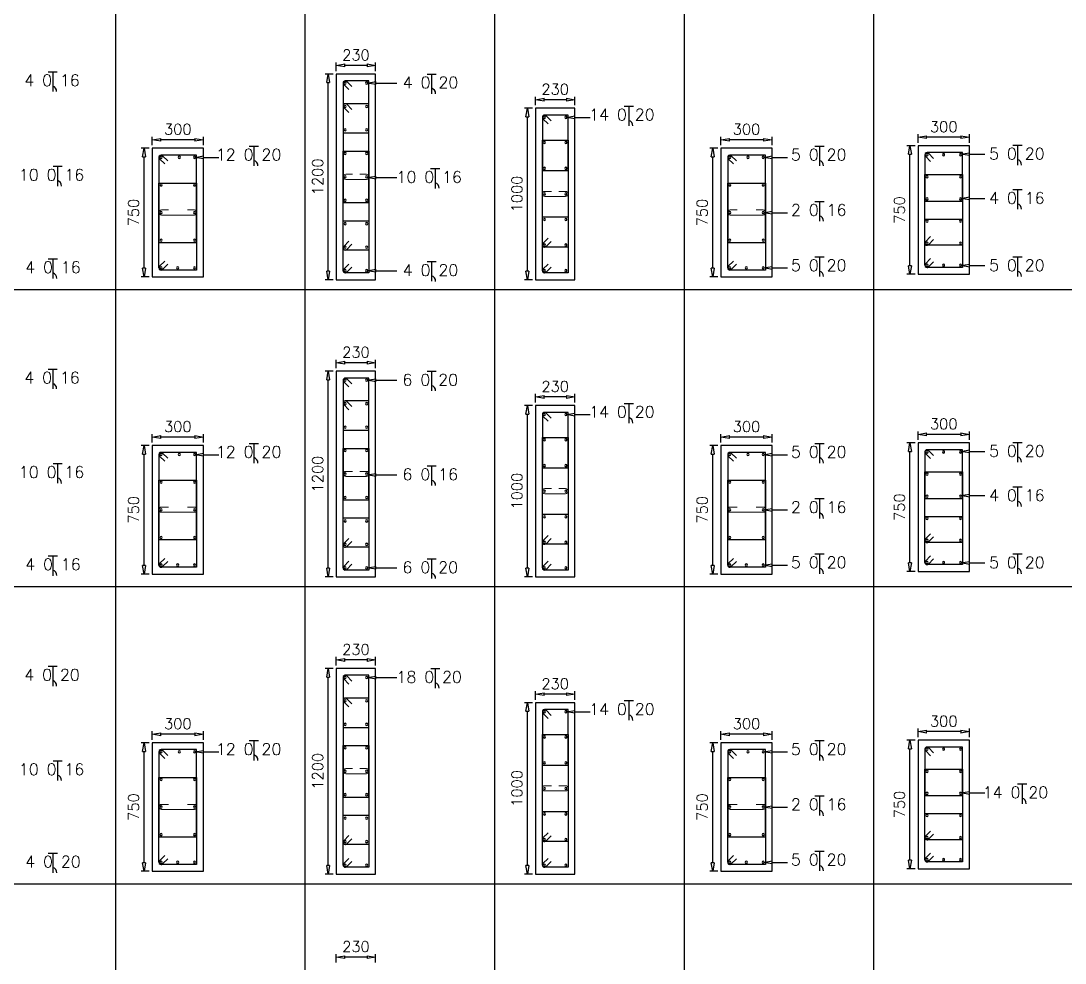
# Model space of a CAD drawing. Header units: millimetres. Extents: x 331487 to 517269, y 198509 to 399936.
# Drawn here: x 343708 to 355901, y 233635 to 244630 of the extents above; entities that cross this region are included whole.
import ezdxf

# ---------------------------------------------------------------- set-up
doc = ezdxf.new("R2010")
doc.units = ezdxf.units.MM
doc.header["$MEASUREMENT"] = 0
doc.layers.add('BEAM', color=1, linetype='Continuous', lineweight=5)
for name, color, linetype in [('COLUMN', 6, 'Continuous'), ('FOOTING', 5, 'Continuous'), ('FOOTING-SCH', 3, 'Continuous')]:
    doc.layers.add(name, color=color, linetype=linetype)
doc.styles.add('RO', font='romans.shx', dxfattribs={"height": 125})
doc.styles.add('ROMANS', font='romans.shx')

# ---------------------------------------------------------------- blocks, each defined once
blk = doc.blocks.new('_ClosedBlank')
at = {"color": 0, "linetype": 'ByBlock', "lineweight": -2}
for p, q in [((-1, 0.17), (0, 0)), ((-1, 0.17), (-1, -0.17)), ((0, 0), (-1, -0.17))]:
    blk.add_line(p, q, dxfattribs=at)

msp = doc.modelspace()

# ---------------------------------------------------------------- linework, layer by layer
at = {"color": 1, "linetype": 'Continuous'}
for p, q in [((344026, 244035), (344133, 244035)), ((344080, 244035), (344080, 243805)), ((348450, 244010), (348557, 244010)), ((348504, 244010), (348504, 243779)), ((350753, 243635), (350861, 243635)), ((350807, 243635), (350807, 243405)), ((346375, 243168), (346482, 243168)), ((346429, 243168), (346429, 242937)), ((352978, 243168), (353086, 243168)), ((353032, 243168), (353032, 242937)), ((355292, 243179), (355399, 243179)), ((355345, 243179), (355345, 242948)), ((344083, 242933), (344190, 242933)), ((344137, 242933), (344137, 242702)), ((348492, 242906), (348600, 242906)), ((348546, 242906), (348546, 242676)), ((355292, 242662), (355399, 242662)), ((355345, 242662), (355345, 242432)), ((352978, 242523), (353086, 242523)), ((353032, 242523), (353032, 242292)), ((344027, 241855), (344134, 241855)), ((344080, 241855), (344080, 241625)), ((348450, 241821), (348557, 241821)), ((348504, 241821), (348504, 241591)), ((352978, 241878), (353086, 241878)), ((353032, 241878), (353032, 241647)), ((355292, 241878), (355399, 241878)), ((355345, 241878), (355345, 241647)), ((344026, 240567), (344133, 240567)), ((344080, 240567), (344080, 240336)), ((348450, 240541), (348557, 240541)), ((348504, 240541), (348504, 240311)), ((350753, 240167), (350861, 240167)), ((350807, 240167), (350807, 239936)), ((346375, 239700), (346482, 239700)), ((346429, 239700), (346429, 239469)), ((352978, 239700), (353086, 239700)), ((353032, 239700), (353032, 239469)), ((355292, 239710), (355399, 239710)), ((355345, 239710), (355345, 239480)), ((344083, 239464), (344190, 239464)), ((344137, 239464), (344137, 239234)), ((348450, 239438), (348557, 239438)), ((348504, 239438), (348504, 239207)), ((355292, 239194), (355399, 239194)), ((355345, 239194), (355345, 238963)), ((352978, 239055), (353086, 239055)), ((353032, 239055), (353032, 238824)), ((344027, 238387), (344134, 238387)), ((344080, 238387), (344080, 238156)), ((352978, 238410), (353086, 238410)), ((353032, 238410), (353032, 238179)), ((355292, 238409), (355399, 238409)), ((355345, 238409), (355345, 238179)), ((348450, 238353), (348557, 238353)), ((348504, 238353), (348504, 238122)), ((344026, 237098), (344133, 237098)), ((344080, 237098), (344080, 236868)), ((348493, 237073), (348600, 237073)), ((348546, 237073), (348546, 236842)), ((350753, 236698), (350861, 236698)), ((350807, 236698), (350807, 236468)), ((346375, 236231), (346482, 236231)), ((346429, 236231), (346429, 236001)), ((352978, 236231), (353086, 236231)), ((353032, 236231), (353032, 236001)), ((344083, 235996), (344190, 235996)), ((344137, 235996), (344137, 235765)), ((355346, 235725), (355454, 235725)), ((355400, 235725), (355400, 235495)), ((352978, 235586), (353086, 235586)), ((353032, 235586), (353032, 235356)), ((344027, 234918), (344134, 234918)), ((344080, 234918), (344080, 234688)), ((352978, 234941), (353086, 234941)), ((353032, 234941), (353032, 234711))]:
    msp.add_line(p, q, dxfattribs=at)
at = {"color": 8, "linetype": 'Continuous'}
for p, q in [((336718, 241497), (368870, 241497)), ((336718, 238028), (368870, 238028)), ((336718, 234560), (368870, 234560))]:
    msp.add_line(p, q, dxfattribs=at)
at = {"color": 1, "linetype": 'Continuous'}
for centre in [(344064, 243809), (348489, 243784), (350792, 243409), (346414, 242942), (353017, 242942), (355330, 242953), (344121, 242707), (348531, 242681), (355330, 242437), (353017, 242297), (344065, 241629), (353017, 241652), (355330, 241652), (348489, 241595), (344064, 240341), (348489, 240316), (350792, 239941), (346414, 239474), (353017, 239474), (355330, 239485), (344121, 239238), (348489, 239212), (355330, 238968), (353017, 238829), (344065, 238161), (348489, 238127), (353017, 238184), (355330, 238184), (344064, 236872), (348531, 236847), (350792, 236472), (346414, 236005), (353017, 236005), (344121, 235770), (355385, 235500), (353017, 235360), (344065, 234692), (353017, 234715)]:
    msp.add_arc(centre, 61.2, 355.5803, 75.6804, dxfattribs=at)
at = {"layer": 'BEAM', "ltscale": 0.05}
for p, q in [((347501, 242841), (347581, 242841)), ((347501, 242781), (347744, 242781)), ((347744, 242841), (347664, 242841)), ((349825, 242641), (349905, 242641)), ((349825, 242581), (350069, 242581)), ((350069, 242641), (349989, 242641)), ((345351, 242424), (345431, 242424)), ((345734, 242424), (345654, 242424)), ((351991, 242424), (352071, 242424)), ((352374, 242424), (352294, 242424)), ((345351, 242364), (345734, 242364)), ((351991, 242364), (352374, 242364)), ((347501, 239373), (347581, 239373)), ((347744, 239373), (347664, 239373)), ((347501, 239313), (347744, 239313)), ((349825, 239172), (349905, 239172)), ((350069, 239172), (349989, 239172)), ((349825, 239112), (350069, 239112)), ((345351, 238956), (345431, 238956)), ((345351, 238896), (345734, 238896)), ((345734, 238956), (345654, 238956)), ((351991, 238956), (352071, 238956)), ((351991, 238896), (352374, 238896)), ((352374, 238956), (352294, 238956)), ((347501, 235904), (347581, 235904)), ((347501, 235844), (347744, 235844)), ((347744, 235904), (347664, 235904)), ((349825, 235704), (349905, 235704)), ((350069, 235704), (349989, 235704)), ((349825, 235644), (350069, 235644)), ((345351, 235487), (345431, 235487)), ((345734, 235487), (345654, 235487)), ((351991, 235487), (352071, 235487)), ((352374, 235487), (352294, 235487)), ((345351, 235427), (345734, 235427)), ((351991, 235427), (352374, 235427))]:
    msp.add_line(p, q, dxfattribs=at)
for centre, start, end in [((347501, 242811), 90, 270), ((347744, 242811), 270, 90), ((349825, 242611), 90, 270), ((350069, 242611), 270, 90), ((345351, 242394), 90, 270), ((345734, 242394), 270, 90), ((351991, 242394), 90, 270), ((352374, 242394), 270, 90), ((347501, 239343), 90, 270), ((347744, 239343), 270, 90), ((349825, 239142), 90, 270), ((350069, 239142), 270, 90), ((345351, 238926), 90, 270), ((345734, 238926), 270, 90), ((351991, 238926), 90, 270), ((352374, 238926), 270, 90), ((347501, 235874), 90, 270), ((347744, 235874), 270, 90), ((349825, 235674), 90, 270), ((350069, 235674), 270, 90), ((345351, 235457), 90, 270), ((345734, 235457), 270, 90), ((351991, 235457), 90, 270), ((352374, 235457), 270, 90)]:
    msp.add_arc(centre, 30, start, end, dxfattribs=at)
at = {"layer": 'COLUMN'}
for p, q in [((347850, 244010), (347390, 244010)), ((347390, 244010), (347390, 241610)), ((347850, 241610), (347850, 244010)), ((350177, 243610), (349717, 243610)), ((349717, 243610), (349717, 241610)), ((350177, 241610), (350177, 243610)), ((345840, 243143), (345240, 243143)), ((345240, 243143), (345240, 241643)), ((345840, 241643), (345840, 243143)), ((352481, 243143), (351881, 243143)), ((351881, 243143), (351881, 241643)), ((352481, 241643), (352481, 243143)), ((354784, 243173), (354184, 243173)), ((354184, 243173), (354184, 241673)), ((354784, 241673), (354784, 243173)), ((345240, 241643), (345840, 241643)), ((347390, 241610), (347850, 241610)), ((349717, 241610), (350177, 241610)), ((351881, 241643), (352481, 241643)), ((354184, 241673), (354784, 241673)), ((347850, 240542), (347390, 240542)), ((347390, 240542), (347390, 238142)), ((347850, 238142), (347850, 240542)), ((350177, 240142), (349717, 240142)), ((349717, 240142), (349717, 238142)), ((350177, 238142), (350177, 240142)), ((345840, 239675), (345240, 239675)), ((345240, 239675), (345240, 238175)), ((345840, 238175), (345840, 239675)), ((352481, 239675), (351881, 239675)), ((351881, 239675), (351881, 238175)), ((352481, 238175), (352481, 239675)), ((354784, 239705), (354184, 239705)), ((354184, 239705), (354184, 238205)), ((354784, 238205), (354784, 239705)), ((345240, 238175), (345840, 238175)), ((347390, 238142), (347850, 238142)), ((349717, 238142), (350177, 238142)), ((351881, 238175), (352481, 238175)), ((354184, 238205), (354784, 238205)), ((347850, 237073), (347390, 237073)), ((347390, 237073), (347390, 234673)), ((347850, 234673), (347850, 237073)), ((350177, 236673), (349717, 236673)), ((349717, 236673), (349717, 234673)), ((350177, 234673), (350177, 236673)), ((345840, 236206), (345240, 236206)), ((345240, 236206), (345240, 234706)), ((345840, 234706), (345840, 236206)), ((352481, 236206), (351881, 236206)), ((351881, 236206), (351881, 234706)), ((352481, 234706), (352481, 236206)), ((354784, 236236), (354184, 236236)), ((354184, 236236), (354184, 234736)), ((354784, 234736), (354784, 236236)), ((354184, 234736), (354784, 234736)), ((345240, 234706), (345840, 234706)), ((347390, 234673), (347850, 234673)), ((349717, 234673), (350177, 234673)), ((351881, 234706), (352481, 234706))]:
    msp.add_line(p, q, dxfattribs=at)
at = {"layer": 'COLUMN', "color": 3}
for p, q in [((347470, 243905), (347470, 243323)), ((347478, 243888), (347538, 243828)), ((347770, 243930), (347495, 243930)), ((347573, 243863), (347513, 243923)), ((347770, 243323), (347770, 243930)), ((347470, 243639), (347470, 242509)), ((347770, 243664), (347495, 243664)), ((347573, 243597), (347513, 243657)), ((347770, 242509), (347770, 243664)), ((347478, 243621), (347538, 243561)), ((350097, 243530), (349822, 243530)), ((349899, 243463), (349840, 243523)), ((350097, 242883), (350097, 243530)), ((349797, 243505), (349797, 242883)), ((349804, 243488), (349864, 243428)), ((347470, 243323), (347770, 243323)), ((349797, 242015), (349797, 243238)), ((349797, 243238), (350097, 243238)), ((350097, 243238), (350097, 241990)), ((345320, 243038), (345320, 242045)), ((345328, 243020), (345388, 242960)), ((345760, 243063), (345345, 243063)), ((345423, 242996), (345363, 243056)), ((345760, 242045), (345760, 243063)), ((347470, 241981), (347470, 243109)), ((347470, 243109), (347770, 243109)), ((347770, 243109), (347770, 241956)), ((351961, 243038), (351961, 242045)), ((351968, 243020), (352028, 242960)), ((352401, 243063), (351986, 243063)), ((352063, 242996), (352003, 243056)), ((352401, 242045), (352401, 243063)), ((354264, 243068), (354264, 242527)), ((354271, 243051), (354331, 242991)), ((354704, 243093), (354289, 243093)), ((354366, 243026), (354307, 243086)), ((354704, 242527), (354704, 243093)), ((349797, 242883), (350097, 242883)), ((354264, 242036), (354264, 242836)), ((354264, 242836), (354704, 242836)), ((354704, 242836), (354704, 242011)), ((345320, 241748), (345320, 242737)), ((345320, 242737), (345760, 242737)), ((345760, 242737), (345760, 241723)), ((351961, 241748), (351961, 242737)), ((351961, 242737), (352401, 242737)), ((352401, 242737), (352401, 241723)), ((347470, 242509), (347770, 242509)), ((354264, 242527), (354704, 242527)), ((347470, 241715), (347470, 242298)), ((347470, 242298), (347770, 242298)), ((347770, 242298), (347770, 241690)), ((349797, 241715), (349797, 242342)), ((349797, 242342), (350097, 242342)), ((350097, 242342), (350097, 241690)), ((354264, 241778), (354264, 242316)), ((354264, 242316), (354704, 242316)), ((354704, 242316), (354704, 241753)), ((345320, 242045), (345760, 242045)), ((347478, 241999), (347538, 242059)), ((349804, 242033), (349864, 242093)), ((349899, 242057), (349840, 241998)), ((351961, 242045), (352401, 242045)), ((354271, 242053), (354331, 242113)), ((354366, 242078), (354307, 242018)), ((347770, 241956), (347495, 241956)), ((347573, 242023), (347513, 241964)), ((350097, 241990), (349822, 241990)), ((354704, 242011), (354289, 242011)), ((345328, 241766), (345388, 241826)), ((351968, 241766), (352028, 241826)), ((354271, 241796), (354331, 241856)), ((354366, 241820), (354307, 241761)), ((345760, 241723), (345345, 241723)), ((345423, 241790), (345363, 241730)), ((347478, 241733), (347538, 241793)), ((347770, 241690), (347495, 241690)), ((347573, 241757), (347513, 241698)), ((349804, 241733), (349864, 241793)), ((350097, 241690), (349822, 241690)), ((349899, 241757), (349840, 241698)), ((352401, 241723), (351986, 241723)), ((352063, 241790), (352003, 241730)), ((354704, 241753), (354289, 241753)), ((347770, 240462), (347495, 240462)), ((347770, 239854), (347770, 240462)), ((347470, 240437), (347470, 239854)), ((347478, 240419), (347538, 240359)), ((347573, 240395), (347513, 240454)), ((347470, 240171), (347470, 239040)), ((347478, 240153), (347538, 240093)), ((347770, 240196), (347495, 240196)), ((347573, 240129), (347513, 240188)), ((347770, 239040), (347770, 240196)), ((349797, 240037), (349797, 239415)), ((349804, 240019), (349864, 239959)), ((350097, 240062), (349822, 240062)), ((349899, 239995), (349840, 240054)), ((350097, 239415), (350097, 240062)), ((347470, 239854), (347770, 239854)), ((349797, 238547), (349797, 239770)), ((349797, 239770), (350097, 239770)), ((350097, 239770), (350097, 238522)), ((347470, 238513), (347470, 239641)), ((347470, 239641), (347770, 239641)), ((347770, 239641), (347770, 238488)), ((354704, 239625), (354289, 239625)), ((354366, 239558), (354307, 239617)), ((354704, 239058), (354704, 239625)), ((345320, 239570), (345320, 238577)), ((345328, 239552), (345388, 239492)), ((345760, 239595), (345345, 239595)), ((345423, 239528), (345363, 239587)), ((345760, 238577), (345760, 239595)), ((351961, 239570), (351961, 238577)), ((351968, 239552), (352028, 239492)), ((352401, 239595), (351986, 239595)), ((352063, 239528), (352003, 239587)), ((352401, 238577), (352401, 239595)), ((354264, 239600), (354264, 239058)), ((354271, 239582), (354331, 239522)), ((349797, 239415), (350097, 239415)), ((354264, 238567), (354264, 239368)), ((354264, 239368), (354704, 239368)), ((354704, 239368), (354704, 238542)), ((345320, 238280), (345320, 239269)), ((345320, 239269), (345760, 239269)), ((345760, 239269), (345760, 238255)), ((351961, 238280), (351961, 239269)), ((351961, 239269), (352401, 239269)), ((352401, 239269), (352401, 238255)), ((347470, 239040), (347770, 239040)), ((354264, 239058), (354704, 239058)), ((349797, 238247), (349797, 238873)), ((349797, 238873), (350097, 238873)), ((350097, 238873), (350097, 238222)), ((347470, 238247), (347470, 238829)), ((347470, 238829), (347770, 238829)), ((347770, 238829), (347770, 238222)), ((354264, 238310), (354264, 238847)), ((354264, 238847), (354704, 238847)), ((354704, 238847), (354704, 238285)), ((354271, 238585), (354331, 238645)), ((345320, 238577), (345760, 238577)), ((347478, 238531), (347538, 238591)), ((347573, 238555), (347513, 238495)), ((349804, 238564), (349864, 238624)), ((350097, 238522), (349822, 238522)), ((349899, 238589), (349840, 238529)), ((351961, 238577), (352401, 238577)), ((354704, 238542), (354289, 238542)), ((354366, 238609), (354307, 238550)), ((347770, 238488), (347495, 238488)), ((354271, 238327), (354331, 238387)), ((345328, 238297), (345388, 238357)), ((345423, 238321), (345363, 238262)), ((347478, 238264), (347538, 238324)), ((347573, 238289), (347513, 238229)), ((349804, 238264), (349864, 238324)), ((349899, 238289), (349840, 238229)), ((351968, 238297), (352028, 238357)), ((352063, 238321), (352003, 238262)), ((354704, 238285), (354289, 238285)), ((354366, 238352), (354307, 238292)), ((345760, 238255), (345345, 238255)), ((347770, 238222), (347495, 238222)), ((350097, 238222), (349822, 238222)), ((352401, 238255), (351986, 238255)), ((347470, 236968), (347470, 236386)), ((347478, 236951), (347538, 236891)), ((347770, 236993), (347495, 236993)), ((347573, 236926), (347513, 236986)), ((347770, 236386), (347770, 236993)), ((347470, 236702), (347470, 235572)), ((347478, 236684), (347538, 236624)), ((347770, 236727), (347495, 236727)), ((347573, 236660), (347513, 236720)), ((347770, 235572), (347770, 236727)), ((349797, 236568), (349797, 235946)), ((350097, 236593), (349822, 236593)), ((349899, 236526), (349840, 236586)), ((350097, 235946), (350097, 236593)), ((349804, 236551), (349864, 236491)), ((347470, 236386), (347770, 236386)), ((349797, 235078), (349797, 236301)), ((349797, 236301), (350097, 236301)), ((350097, 236301), (350097, 235053)), ((345320, 236101), (345320, 235108)), ((345328, 236083), (345388, 236023)), ((345760, 236126), (345345, 236126)), ((345423, 236059), (345363, 236119)), ((345760, 235108), (345760, 236126)), ((347470, 235045), (347470, 236173)), ((347470, 236173), (347770, 236173)), ((347770, 236173), (347770, 235020)), ((351961, 236101), (351961, 235108)), ((351968, 236083), (352028, 236023)), ((352401, 236126), (351986, 236126)), ((352063, 236059), (352003, 236119)), ((352401, 235108), (352401, 236126)), ((354264, 236131), (354264, 235590)), ((354271, 236114), (354331, 236054)), ((354704, 236156), (354289, 236156)), ((354366, 236089), (354307, 236149)), ((354704, 235590), (354704, 236156)), ((349797, 235946), (350097, 235946)), ((354264, 235099), (354264, 235899)), ((354264, 235899), (354704, 235899)), ((354704, 235899), (354704, 235074)), ((345320, 234811), (345320, 235800)), ((345320, 235800), (345760, 235800)), ((345760, 235800), (345760, 234786)), ((351961, 234811), (351961, 235800)), ((351961, 235800), (352401, 235800)), ((352401, 235800), (352401, 234786)), ((354264, 235590), (354704, 235590)), ((347470, 235572), (347770, 235572)), ((347470, 234778), (347470, 235361)), ((347470, 235361), (347770, 235361)), ((347770, 235361), (347770, 234753)), ((349797, 234778), (349797, 235405)), ((349797, 235405), (350097, 235405)), ((350097, 235405), (350097, 234753)), ((354264, 234841), (354264, 235379)), ((354264, 235379), (354704, 235379)), ((354704, 235379), (354704, 234816)), ((345320, 235108), (345760, 235108)), ((347478, 235062), (347538, 235122)), ((349804, 235096), (349864, 235156)), ((349899, 235120), (349840, 235061)), ((351961, 235108), (352401, 235108)), ((354271, 235116), (354331, 235176)), ((354366, 235141), (354307, 235081)), ((347770, 235020), (347495, 235020)), ((347573, 235086), (347513, 235027)), ((350097, 235053), (349822, 235053)), ((354704, 235074), (354289, 235074)), ((345328, 234829), (345388, 234889)), ((345423, 234853), (345363, 234793)), ((347478, 234796), (347538, 234856)), ((349804, 234796), (349864, 234856)), ((351968, 234829), (352028, 234889)), ((352063, 234853), (352003, 234793)), ((354271, 234859), (354331, 234919)), ((354366, 234883), (354307, 234824)), ((345760, 234786), (345345, 234786)), ((347770, 234753), (347495, 234753)), ((347573, 234820), (347513, 234761)), ((350097, 234753), (349822, 234753)), ((349899, 234820), (349840, 234761)), ((352401, 234786), (351986, 234786)), ((354704, 234816), (354289, 234816))]:
    msp.add_line(p, q, dxfattribs=at)
at = {"layer": 'COLUMN', "color": 4}
for points in [[(347851, 243904), (348096, 243904)], [(350178, 243504), (350356, 243504)], [(345841, 243037), (346020, 243037)], [(352481, 243037), (352660, 243037)], [(354785, 243075), (354963, 243075)], [(347851, 242801), (348096, 242801)], [(354785, 242558), (354963, 242558)], [(352481, 242392), (352660, 242392)], [(347851, 241715), (348096, 241715)], [(352481, 241747), (352660, 241747)], [(354785, 241774), (354963, 241774)], [(347851, 240436), (348096, 240436)], [(350178, 240036), (350356, 240036)], [(354785, 239606), (354963, 239606)], [(345841, 239568), (346020, 239568)], [(352481, 239568), (352660, 239568)], [(347851, 239332), (348096, 239332)], [(354785, 239090), (354963, 239090)], [(352481, 238923), (352660, 238923)], [(352481, 238278), (352660, 238278)], [(354785, 238305), (354963, 238305)], [(347851, 238247), (348096, 238247)], [(347851, 236967), (348096, 236967)], [(350178, 236567), (350356, 236567)], [(345841, 236100), (346020, 236100)], [(352481, 236100), (352660, 236100)], [(354785, 235621), (354963, 235621)], [(352481, 235455), (352660, 235455)], [(352481, 234810), (352660, 234810)]]:
    msp.add_lwpolyline(points, dxfattribs=at)
at = {"layer": 'COLUMN', "color": 3}
for centre, start, end in [((347495, 243905), 45, 180), ((347495, 243905), 90, 225), ((347495, 243639), 45, 180), ((347495, 243639), 90, 225), ((349822, 243505), 45, 180), ((349822, 243505), 90, 225), ((345345, 243038), 45, 180), ((345345, 243038), 90, 225), ((351986, 243038), 45, 180), ((351986, 243038), 90, 225), ((354289, 243068), 45, 180), ((354289, 243068), 90, 225), ((354289, 242036), 135, 270), ((347495, 241981), 135, 270), ((347495, 241981), 180, 315), ((349822, 242015), 135, 270), ((349822, 242015), 180, 315), ((354289, 242036), 180, 315), ((345345, 241748), 135, 270), ((345345, 241748), 180, 315), ((347495, 241715), 135, 270), ((347495, 241715), 180, 315), ((349822, 241715), 135, 270), ((349822, 241715), 180, 315), ((351986, 241748), 135, 270), ((351986, 241748), 180, 315), ((354289, 241778), 135, 270), ((354289, 241778), 180, 315), ((347495, 240437), 45, 180), ((347495, 240437), 90, 225), ((347495, 240171), 45, 180), ((347495, 240171), 90, 225), ((349822, 240037), 45, 180), ((349822, 240037), 90, 225), ((354289, 239600), 45, 180), ((354289, 239600), 90, 225), ((345345, 239570), 45, 180), ((345345, 239570), 90, 225), ((351986, 239570), 45, 180), ((351986, 239570), 90, 225), ((347495, 238513), 135, 270), ((347495, 238513), 180, 315), ((349822, 238547), 135, 270), ((349822, 238547), 180, 315), ((354289, 238567), 135, 270), ((354289, 238567), 180, 315), ((345345, 238280), 135, 270), ((345345, 238280), 180, 315), ((347495, 238247), 135, 270), ((349822, 238247), 135, 270), ((351986, 238280), 135, 270), ((351986, 238280), 180, 315), ((354289, 238310), 135, 270), ((354289, 238310), 180, 315), ((347495, 238247), 180, 315), ((349822, 238247), 180, 315), ((347495, 236968), 45, 180), ((347495, 236968), 90, 225), ((347495, 236702), 45, 180), ((347495, 236702), 90, 225), ((349822, 236568), 45, 180), ((349822, 236568), 90, 225), ((345345, 236101), 45, 180), ((345345, 236101), 90, 225), ((351986, 236101), 45, 180), ((351986, 236101), 90, 225), ((354289, 236131), 45, 180), ((354289, 236131), 90, 225), ((349822, 235078), 135, 270), ((354289, 235099), 135, 270), ((354289, 235099), 180, 315), ((347495, 235045), 135, 270), ((347495, 235045), 180, 315), ((349822, 235078), 180, 315), ((354289, 234841), 135, 270), ((345345, 234811), 135, 270), ((345345, 234811), 180, 315), ((347495, 234778), 135, 270), ((347495, 234778), 180, 315), ((349822, 234778), 135, 270), ((349822, 234778), 180, 315), ((351986, 234811), 135, 270), ((351986, 234811), 180, 315), ((354289, 234841), 180, 315)]:
    msp.add_arc(centre, 25, start, end, dxfattribs=at)
at = {"layer": 'COLUMN', "color": 7}
for centre, start, end in [((347495, 243905), 0, 180), ((347495, 243905), 180, 0), ((347745, 243905), 0, 180), ((347745, 243905), 180, 0), ((347495, 243631), 0, 180), ((347495, 243631), 180, 0), ((347745, 243631), 0, 180), ((347745, 243631), 180, 0), ((349822, 243505), 0, 180), ((350072, 243505), 0, 180), ((349822, 243505), 180, 0), ((350072, 243505), 180, 0), ((347495, 243358), 0, 180), ((347495, 243358), 180, 0), ((347745, 243358), 0, 180), ((347745, 243358), 180, 0), ((349822, 243211), 0, 180), ((349822, 243211), 180, 0), ((350072, 243211), 0, 180), ((350072, 243211), 180, 0), ((345345, 243038), 0, 180), ((345345, 243038), 180, 0), ((345557, 243038), 0, 180), ((345557, 243038), 180, 0), ((345735, 243038), 0, 180), ((345735, 243038), 180, 0), ((347495, 243084), 0, 180), ((347495, 243084), 180, 0), ((347745, 243084), 0, 180), ((347745, 243084), 180, 0), ((351986, 243038), 0, 180), ((351986, 243038), 180, 0), ((352198, 243038), 0, 180), ((352198, 243038), 180, 0), ((352376, 243038), 0, 180), ((352376, 243038), 180, 0), ((354289, 243068), 0, 180), ((354289, 243068), 180, 0), ((354482, 243068), 0, 180), ((354482, 243068), 180, 0), ((354679, 243068), 0, 180), ((354679, 243068), 180, 0), ((349822, 242909), 0, 180), ((349822, 242909), 180, 0), ((350072, 242909), 0, 180), ((350072, 242909), 180, 0), ((347495, 242810), 0, 180), ((347495, 242810), 180, 0), ((347745, 242810), 0, 180), ((347745, 242810), 180, 0), ((354289, 242810), 0, 180), ((354289, 242810), 180, 0), ((354679, 242810), 0, 180), ((354679, 242810), 180, 0), ((345345, 242716), 0, 180), ((345345, 242716), 180, 0), ((345735, 242716), 0, 180), ((345735, 242716), 180, 0), ((351986, 242716), 0, 180), ((351986, 242716), 180, 0), ((352376, 242716), 0, 180), ((352376, 242716), 180, 0), ((347495, 242536), 0, 180), ((347495, 242536), 180, 0), ((347745, 242536), 0, 180), ((347745, 242536), 180, 0), ((349822, 242610), 0, 180), ((349822, 242610), 180, 0), ((350072, 242610), 0, 180), ((350072, 242610), 180, 0), ((354289, 242552), 0, 180), ((354289, 242552), 180, 0), ((354679, 242552), 0, 180), ((354679, 242552), 180, 0), ((345345, 242393), 0, 180), ((345345, 242393), 180, 0), ((345735, 242393), 0, 180), ((345735, 242393), 180, 0), ((349822, 242312), 0, 180), ((349822, 242312), 180, 0), ((350072, 242312), 0, 180), ((350072, 242312), 180, 0), ((351986, 242393), 0, 180), ((351986, 242393), 180, 0), ((352376, 242393), 0, 180), ((352376, 242393), 180, 0), ((354289, 242294), 0, 180), ((354289, 242294), 180, 0), ((354679, 242294), 0, 180), ((354679, 242294), 180, 0), ((347495, 242263), 0, 180), ((347495, 242263), 180, 0), ((347745, 242263), 0, 180), ((347745, 242263), 180, 0), ((345345, 242071), 0, 180), ((345345, 242071), 180, 0), ((345735, 242071), 0, 180), ((345735, 242071), 180, 0), ((351986, 242071), 0, 180), ((351986, 242071), 180, 0), ((352376, 242071), 0, 180), ((352376, 242071), 180, 0), ((354289, 242036), 0, 180), ((354679, 242036), 0, 180), ((347495, 241989), 0, 180), ((347495, 241989), 180, 0), ((347745, 241989), 0, 180), ((347745, 241989), 180, 0), ((349822, 242014), 0, 180), ((349822, 242014), 180, 0), ((350072, 242014), 0, 180), ((350072, 242014), 180, 0), ((354289, 242036), 180, 0), ((354679, 242036), 180, 0), ((345345, 241748), 0, 180), ((345345, 241748), 180, 0), ((345538, 241748), 0, 180), ((345538, 241748), 180, 0), ((345735, 241748), 0, 180), ((345735, 241748), 180, 0), ((347495, 241715), 0, 180), ((347495, 241715), 180, 0), ((347745, 241715), 0, 180), ((347745, 241715), 180, 0), ((349822, 241715), 0, 180), ((349822, 241715), 180, 0), ((350072, 241715), 0, 180), ((350072, 241715), 180, 0), ((351986, 241748), 0, 180), ((351986, 241748), 180, 0), ((352178, 241748), 0, 180), ((352178, 241748), 180, 0), ((352376, 241748), 0, 180), ((352376, 241748), 180, 0), ((354289, 241778), 0, 180), ((354289, 241778), 180, 0), ((354482, 241778), 0, 180), ((354482, 241778), 180, 0), ((354679, 241778), 0, 180), ((354679, 241778), 180, 0), ((347495, 240437), 0, 180), ((347495, 240437), 180, 0), ((347745, 240437), 0, 180), ((347745, 240437), 180, 0), ((347495, 240163), 0, 180), ((347495, 240163), 180, 0), ((347745, 240163), 0, 180), ((347745, 240163), 180, 0), ((349822, 240037), 0, 180), ((349822, 240037), 180, 0), ((350072, 240037), 0, 180), ((350072, 240037), 180, 0), ((347495, 239889), 0, 180), ((347495, 239889), 180, 0), ((347745, 239889), 0, 180), ((347745, 239889), 180, 0), ((349822, 239742), 0, 180), ((349822, 239742), 180, 0), ((350072, 239742), 0, 180), ((350072, 239742), 180, 0), ((347495, 239616), 0, 180), ((347495, 239616), 180, 0), ((347745, 239616), 0, 180), ((347745, 239616), 180, 0), ((354289, 239600), 0, 180), ((354482, 239600), 0, 180), ((354679, 239600), 0, 180), ((345345, 239570), 0, 180), ((345345, 239570), 180, 0), ((345557, 239570), 0, 180), ((345557, 239570), 180, 0), ((345735, 239570), 0, 180), ((345735, 239570), 180, 0), ((351986, 239570), 0, 180), ((351986, 239570), 180, 0), ((352198, 239570), 0, 180), ((352198, 239570), 180, 0), ((352376, 239570), 0, 180), ((352376, 239570), 180, 0), ((354289, 239600), 180, 0), ((354482, 239600), 180, 0), ((354679, 239600), 180, 0), ((349822, 239440), 0, 180), ((349822, 239440), 180, 0), ((350072, 239440), 0, 180), ((350072, 239440), 180, 0), ((345345, 239247), 0, 180), ((345345, 239247), 180, 0), ((345735, 239247), 0, 180), ((345735, 239247), 180, 0), ((347495, 239342), 0, 180), ((347495, 239342), 180, 0), ((347745, 239342), 0, 180), ((347745, 239342), 180, 0), ((351986, 239247), 0, 180), ((351986, 239247), 180, 0), ((352376, 239247), 0, 180), ((352376, 239247), 180, 0), ((354289, 239342), 0, 180), ((354289, 239342), 180, 0), ((354679, 239342), 0, 180), ((354679, 239342), 180, 0), ((349822, 239142), 0, 180), ((349822, 239142), 180, 0), ((350072, 239142), 0, 180), ((350072, 239142), 180, 0), ((347495, 239068), 0, 180), ((347495, 239068), 180, 0), ((347745, 239068), 0, 180), ((347745, 239068), 180, 0), ((354289, 239084), 0, 180), ((354289, 239084), 180, 0), ((354679, 239084), 0, 180), ((354679, 239084), 180, 0), ((345345, 238925), 0, 180), ((345345, 238925), 180, 0), ((345735, 238925), 0, 180), ((345735, 238925), 180, 0), ((351986, 238925), 0, 180), ((351986, 238925), 180, 0), ((352376, 238925), 0, 180), ((352376, 238925), 180, 0), ((347495, 238794), 0, 180), ((347495, 238794), 180, 0), ((347745, 238794), 0, 180), ((347745, 238794), 180, 0), ((349822, 238843), 0, 180), ((349822, 238843), 180, 0), ((350072, 238843), 0, 180), ((350072, 238843), 180, 0), ((354289, 238826), 0, 180), ((354289, 238826), 180, 0), ((354679, 238826), 0, 180), ((354679, 238826), 180, 0), ((345345, 238602), 0, 180), ((345345, 238602), 180, 0), ((345735, 238602), 0, 180), ((345735, 238602), 180, 0), ((347495, 238521), 0, 180), ((347495, 238521), 180, 0), ((347745, 238521), 0, 180), ((347745, 238521), 180, 0), ((349822, 238545), 0, 180), ((349822, 238545), 180, 0), ((350072, 238545), 0, 180), ((350072, 238545), 180, 0), ((351986, 238602), 0, 180), ((351986, 238602), 180, 0), ((352376, 238602), 0, 180), ((352376, 238602), 180, 0), ((354289, 238568), 0, 180), ((354289, 238568), 180, 0), ((354679, 238568), 0, 180), ((354679, 238568), 180, 0), ((345345, 238280), 0, 180), ((345345, 238280), 180, 0), ((345538, 238280), 0, 180), ((345538, 238280), 180, 0), ((345735, 238280), 0, 180), ((345735, 238280), 180, 0), ((351986, 238280), 0, 180), ((351986, 238280), 180, 0), ((352178, 238280), 0, 180), ((352178, 238280), 180, 0), ((352376, 238280), 0, 180), ((352376, 238280), 180, 0), ((354289, 238310), 0, 180), ((354289, 238310), 180, 0), ((354482, 238310), 0, 180), ((354482, 238310), 180, 0), ((354679, 238310), 0, 180), ((354679, 238310), 180, 0), ((347495, 238247), 0, 180), ((347495, 238247), 180, 0), ((347745, 238247), 0, 180), ((347745, 238247), 180, 0), ((349822, 238247), 0, 180), ((349822, 238247), 180, 0), ((350072, 238247), 0, 180), ((350072, 238247), 180, 0), ((347495, 236968), 0, 180), ((347495, 236968), 180, 0), ((347745, 236968), 0, 180), ((347745, 236968), 180, 0), ((347495, 236695), 0, 180), ((347495, 236695), 180, 0), ((347745, 236695), 0, 180), ((347745, 236695), 180, 0), ((349822, 236568), 0, 180), ((349822, 236568), 180, 0), ((350072, 236568), 0, 180), ((350072, 236568), 180, 0), ((347495, 236421), 0, 180), ((347495, 236421), 180, 0), ((347745, 236421), 0, 180), ((347745, 236421), 180, 0), ((349822, 236274), 0, 180), ((349822, 236274), 180, 0), ((350072, 236274), 0, 180), ((350072, 236274), 180, 0), ((345345, 236101), 0, 180), ((345345, 236101), 180, 0), ((345557, 236101), 0, 180), ((345557, 236101), 180, 0), ((345735, 236101), 0, 180), ((345735, 236101), 180, 0), ((347495, 236147), 0, 180), ((347495, 236147), 180, 0), ((347745, 236147), 0, 180), ((347745, 236147), 180, 0), ((351986, 236101), 0, 180), ((351986, 236101), 180, 0), ((352198, 236101), 0, 180), ((352198, 236101), 180, 0), ((352376, 236101), 0, 180), ((352376, 236101), 180, 0), ((354289, 236131), 0, 180), ((354289, 236131), 180, 0), ((354482, 236131), 0, 180), ((354482, 236131), 180, 0), ((354679, 236131), 0, 180), ((354679, 236131), 180, 0), ((349822, 235972), 0, 180), ((349822, 235972), 180, 0), ((350072, 235972), 0, 180), ((350072, 235972), 180, 0), ((347495, 235873), 0, 180), ((347495, 235873), 180, 0), ((347745, 235873), 0, 180), ((347745, 235873), 180, 0), ((354289, 235873), 0, 180), ((354289, 235873), 180, 0), ((354679, 235873), 0, 180), ((354679, 235873), 180, 0), ((345345, 235779), 0, 180), ((345345, 235779), 180, 0), ((345735, 235779), 0, 180), ((345735, 235779), 180, 0), ((351986, 235779), 0, 180), ((351986, 235779), 180, 0), ((352376, 235779), 0, 180), ((352376, 235779), 180, 0), ((347495, 235600), 0, 180), ((347495, 235600), 180, 0), ((347745, 235600), 0, 180), ((347745, 235600), 180, 0), ((349822, 235673), 0, 180), ((349822, 235673), 180, 0), ((350072, 235673), 0, 180), ((350072, 235673), 180, 0), ((354289, 235615), 0, 180), ((354289, 235615), 180, 0), ((354679, 235615), 0, 180), ((354679, 235615), 180, 0), ((345345, 235456), 0, 180), ((345735, 235456), 0, 180), ((351986, 235456), 0, 180), ((352376, 235456), 0, 180), ((345345, 235456), 180, 0), ((345735, 235456), 180, 0), ((347495, 235326), 0, 180), ((347745, 235326), 0, 180), ((349822, 235375), 0, 180), ((349822, 235375), 180, 0), ((350072, 235375), 0, 180), ((350072, 235375), 180, 0), ((351986, 235456), 180, 0), ((352376, 235456), 180, 0), ((354289, 235357), 0, 180), ((354289, 235357), 180, 0), ((354679, 235357), 0, 180), ((354679, 235357), 180, 0), ((347495, 235326), 180, 0), ((347745, 235326), 180, 0), ((345345, 235134), 0, 180), ((345345, 235134), 180, 0), ((345735, 235134), 0, 180), ((345735, 235134), 180, 0), ((351986, 235134), 0, 180), ((351986, 235134), 180, 0), ((352376, 235134), 0, 180), ((352376, 235134), 180, 0), ((354289, 235099), 0, 180), ((354289, 235099), 180, 0), ((354679, 235099), 0, 180), ((354679, 235099), 180, 0), ((347495, 235052), 0, 180), ((347495, 235052), 180, 0), ((347745, 235052), 0, 180), ((347745, 235052), 180, 0), ((349822, 235077), 0, 180), ((349822, 235077), 180, 0), ((350072, 235077), 0, 180), ((350072, 235077), 180, 0), ((354289, 234841), 0, 180), ((354482, 234841), 0, 180), ((354679, 234841), 0, 180), ((345345, 234811), 0, 180), ((345345, 234811), 180, 0), ((345538, 234811), 0, 180), ((345538, 234811), 180, 0), ((345735, 234811), 0, 180), ((345735, 234811), 180, 0), ((347495, 234778), 0, 180), ((347495, 234778), 180, 0), ((347745, 234778), 0, 180), ((347745, 234778), 180, 0), ((349822, 234778), 0, 180), ((349822, 234778), 180, 0), ((350072, 234778), 0, 180), ((350072, 234778), 180, 0), ((351986, 234811), 0, 180), ((351986, 234811), 180, 0), ((352178, 234811), 0, 180), ((352178, 234811), 180, 0), ((352376, 234811), 0, 180), ((352376, 234811), 180, 0), ((354289, 234841), 180, 0), ((354482, 234841), 180, 0), ((354679, 234841), 180, 0)]:
    msp.add_arc(centre, 12.6, start, end, dxfattribs=at)
at = {"layer": 'FOOTING', "color": 4}
for p, q in [((347390, 244045), (347390, 244145)), ((347850, 244045), (347850, 244145)), ((347355, 244010), (347261, 244010)), ((347750, 244110), (347490, 244110)), ((347296, 241710), (347296, 243910)), ((349717, 243645), (349717, 243745)), ((350077, 243710), (349817, 243710)), ((350177, 243645), (350177, 243745)), ((349682, 243610), (349587, 243610)), ((349622, 241710), (349622, 243510)), ((345240, 243178), (345240, 243277)), ((345840, 243178), (345840, 243277)), ((351881, 243178), (351881, 243277)), ((352481, 243178), (352481, 243277)), ((354184, 243208), (354184, 243308)), ((354684, 243273), (354284, 243273)), ((354784, 243208), (354784, 243308)), ((345205, 243143), (345111, 243143)), ((345740, 243242), (345340, 243242)), ((351846, 243143), (351751, 243143)), ((352381, 243242), (351981, 243242)), ((354149, 243173), (354054, 243173)), ((345146, 241743), (345146, 243043)), ((351786, 241743), (351786, 243043)), ((354089, 241773), (354089, 243073)), ((345205, 241643), (345111, 241643)), ((347355, 241610), (347261, 241610)), ((349682, 241610), (349587, 241610)), ((351846, 241643), (351751, 241643)), ((354149, 241673), (354054, 241673)), ((347390, 240577), (347390, 240676)), ((347750, 240641), (347490, 240641)), ((347850, 240577), (347850, 240676)), ((347355, 240542), (347261, 240542)), ((347296, 238242), (347296, 240442)), ((349717, 240177), (349717, 240276)), ((350077, 240241), (349817, 240241)), ((350177, 240177), (350177, 240276)), ((349682, 240142), (349587, 240142)), ((349622, 238242), (349622, 240042)), ((345240, 239710), (345240, 239809)), ((345740, 239774), (345340, 239774)), ((345840, 239710), (345840, 239809)), ((351881, 239710), (351881, 239809)), ((352381, 239774), (351981, 239774)), ((352481, 239710), (352481, 239809)), ((354184, 239740), (354184, 239839)), ((354684, 239804), (354284, 239804)), ((354784, 239740), (354784, 239839)), ((345205, 239675), (345111, 239675)), ((351846, 239675), (351751, 239675)), ((354149, 239705), (354054, 239705)), ((354089, 238305), (354089, 239605)), ((345146, 238275), (345146, 239575)), ((351786, 238275), (351786, 239575)), ((345205, 238175), (345111, 238175)), ((347355, 238142), (347261, 238142)), ((349682, 238142), (349587, 238142)), ((351846, 238175), (351751, 238175)), ((354149, 238205), (354054, 238205)), ((347390, 237108), (347390, 237208)), ((347750, 237173), (347490, 237173)), ((347850, 237108), (347850, 237208)), ((347355, 237073), (347261, 237073)), ((347296, 234773), (347296, 236973)), ((349717, 236708), (349717, 236808)), ((350177, 236708), (350177, 236808)), ((350077, 236773), (349817, 236773)), ((349682, 236673), (349587, 236673)), ((349622, 234773), (349622, 236573)), ((345240, 236241), (345240, 236340)), ((345840, 236241), (345840, 236340)), ((351881, 236241), (351881, 236340)), ((352481, 236241), (352481, 236340)), ((354184, 236271), (354184, 236371)), ((354684, 236336), (354284, 236336)), ((354784, 236271), (354784, 236371)), ((345205, 236206), (345111, 236206)), ((345740, 236305), (345340, 236305)), ((351846, 236206), (351751, 236206)), ((352381, 236305), (351981, 236305)), ((354149, 236236), (354054, 236236)), ((345146, 234806), (345146, 236106)), ((351786, 234806), (351786, 236106)), ((354089, 234836), (354089, 236136)), ((354149, 234736), (354054, 234736)), ((345205, 234706), (345111, 234706)), ((347355, 234673), (347261, 234673)), ((349682, 234673), (349587, 234673)), ((351846, 234706), (351751, 234706)), ((347390, 233640), (347390, 233739)), ((347750, 233704), (347490, 233704)), ((347850, 233640), (347850, 233739))]:
    msp.add_line(p, q, dxfattribs=at)
at = {"layer": 'FOOTING-SCH', "color": 8, "linetype": 'Continuous'}
for p, q in [((344811, 267850), (344811, 202508)), ((347024, 267850), (347024, 202508)), ((349237, 267850), (349237, 202508)), ((351451, 267850), (351451, 202508)), ((353664, 267850), (353664, 202508))]:
    msp.add_line(p, q, dxfattribs=at)

# ---------------------------------------------------------------- block references
at = {"layer": 'COLUMN', "color": 4, "xscale": 100, "yscale": 100, "zscale": 100, "rotation": 180}
for p in [(347751, 243904), (350078, 243504), (345741, 243037), (352381, 243037), (354685, 243075), (347751, 242801), (354685, 242558), (352381, 242392), (347751, 241715), (352381, 241747), (354685, 241774), (347751, 240436), (350078, 240036), (354685, 239606), (345741, 239568), (352381, 239568), (347751, 239332), (354685, 239090), (352381, 238923), (347751, 238247), (352381, 238278), (354685, 238305), (347751, 236967), (350078, 236567), (345741, 236100), (352381, 236100), (354685, 235621), (352381, 235455), (352381, 234810)]:
    msp.add_blockref('_ClosedBlank', p, dxfattribs=at)
at = {"layer": 'FOOTING', "color": 4, "xscale": 100, "yscale": 100, "zscale": 100}
for p, rotation in [((347390, 244110), 180), ((347296, 244010), 90), ((349717, 243710), 180), ((349622, 243610), 90), ((354184, 243273), 180), ((345146, 243143), 90), ((345240, 243242), 180), ((351786, 243143), 90), ((351881, 243242), 180), ((354089, 243173), 90), ((345146, 241643), 270), ((347296, 241610), 270), ((349622, 241610), 270), ((351786, 241643), 270), ((354089, 241673), 270), ((347390, 240641), 180), ((347296, 240542), 90), ((349717, 240241), 180), ((349622, 240142), 90), ((345240, 239774), 180), ((351881, 239774), 180), ((354184, 239804), 180), ((345146, 239675), 90), ((351786, 239675), 90), ((354089, 239705), 90), ((345146, 238175), 270), ((351786, 238175), 270), ((354089, 238205), 270), ((347296, 238142), 270), ((349622, 238142), 270), ((347390, 237173), 180), ((347296, 237073), 90), ((349717, 236773), 180), ((349622, 236673), 90), ((345240, 236305), 180), ((351881, 236305), 180), ((354184, 236336), 180), ((345146, 236206), 90), ((351786, 236206), 90), ((354089, 236236), 90), ((345146, 234706), 270), ((347296, 234673), 270), ((349622, 234673), 270), ((351786, 234706), 270), ((354089, 234736), 270), ((347390, 233704), 180)]:
    msp.add_blockref('_ClosedBlank', p, dxfattribs=dict(at, rotation=rotation))
for p in [(347850, 244110), (350177, 243710), (354784, 243273), (345840, 243242), (352481, 243242), (347850, 240641), (350177, 240241), (345840, 239774), (352481, 239774), (354784, 239804), (347850, 237173), (350177, 236773), (345840, 236305), (352481, 236305), (354784, 236336), (347850, 233704)]:
    msp.add_blockref('_ClosedBlank', p, dxfattribs=at)

# ---------------------------------------------------------------- texts
at = {"layer": 'COLUMN', "color": 1, "style": 'ROMANS'}
for s, p in [('4 0 16', (343747, 243868)), ('4 0 20', (348167, 243843)), ('14 0 20', (350344, 243468)), ('5 0 20', (355014, 243012)), ('12 0 20', (345985, 243001)), ('5 0 20', (352700, 243001)), ('10 0 16', (343684, 242766)), ('10 0 16', (348094, 242740)), ('4 0 16', (355014, 242495)), ('2 0 16', (352700, 242356)), ('4 0 16', (343758, 241688)), ('5 0 20', (352700, 241711)), ('5 0 20', (355014, 241711)), ('4 0 20', (348167, 241654)), ('4 0 16', (343747, 240400)), ('6 0 20', (348164, 240374)), ('14 0 20', (350344, 240000)), ('12 0 20', (345985, 239533)), ('5 0 20', (352700, 239533)), ('5 0 20', (355014, 239544)), ('10 0 16', (343684, 239297)), ('6 0 16', (348164, 239271)), ('4 0 16', (355014, 239027)), ('2 0 16', (352700, 238888)), ('4 0 16', (343758, 238220)), ('6 0 20', (348164, 238186)), ('5 0 20', (352700, 238243)), ('5 0 20', (355014, 238242)), ('4 0 20', (343747, 236931)), ('18 0 20', (348094, 236906)), ('14 0 20', (350344, 236531)), ('12 0 20', (345985, 236064)), ('5 0 20', (352700, 236064)), ('10 0 16', (343684, 235829)), ('14 0 20', (354940, 235559)), ('2 0 16', (352700, 235419)), ('4 0 20', (343758, 234751)), ('5 0 20', (352700, 234774))]:
    msp.add_text(s, height=135, dxfattribs=at).set_placement(p)
at = {"layer": 'FOOTING', "color": 3, "char_height": 125, "attachment_point": 5, "style": 'RO'}
for s, insert in [('230', (347620, 244232)), ('230', (349947, 243832)), ('300', (345540, 243365)), ('300', (352181, 243365)), ('300', (354484, 243395)), ('230', (347620, 240764)), ('230', (349947, 240364)), ('300', (354484, 239927)), ('300', (345540, 239896)), ('300', (352181, 239896)), ('230', (347620, 237295)), ('230', (349947, 236895)), ('300', (345540, 236428)), ('300', (352181, 236428)), ('300', (354484, 236458)), ('230', (347620, 233827))]:
    msp.add_mtext(s, dxfattribs=dict(at, insert=insert))
at = {"layer": 'FOOTING', "color": 3, "char_height": 125, "attachment_point": 5, "rotation": 90, "style": 'RO'}
for s, insert in [('1200', (347173, 242810)), ('1000', (349500, 242610)), ('750', (345023, 242393)), ('750', (351663, 242393)), ('750', (353967, 242423)), ('1200', (347173, 239342)), ('1000', (349500, 239142)), ('750', (345023, 238925)), ('750', (351663, 238925)), ('750', (353967, 238955)), ('1200', (347173, 235873)), ('1000', (349500, 235673)), ('750', (345023, 235456)), ('750', (351663, 235456)), ('750', (353967, 235486))]:
    msp.add_mtext(s, dxfattribs=dict(at, insert=insert))

doc.saveas('drawing.dxf')
